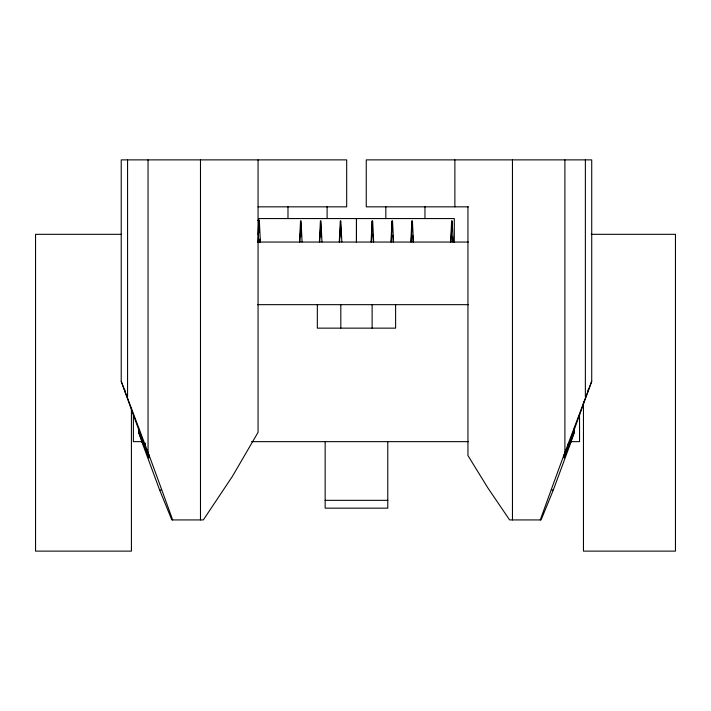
<?xml version="1.0" encoding="UTF-8"?>
<svg xmlns="http://www.w3.org/2000/svg" width="711" height="711" viewBox="0 0 711 711"><rect width="100%" height="100%" fill="white"/><g stroke="black" fill="none" stroke-linecap="round" stroke-linejoin="round"><path stroke-width="1.07" d="M258.084 234.666L258.768 220.294L259.497 232.453M299.518 241.909L300.522 220.899L301.455 236.381M319.399 241.909L320.403 220.899L321.399 237.492M339.28 241.909L340.285 220.899L341.28 237.492M371.089 241.909L372.093 220.899L372.564 228.64M390.97 241.909L391.974 220.899L392.374 227.538M410.851 241.909L411.856 220.899L412.256 227.538M450.614 241.909L451.618 220.899L452.152 229.751M258.004 242.407L259.328 220.294L260.386 242.407M259.133 224.223L259.328 220.899M299.82 241.909L301.082 220.899L302.086 241.909M319.701 241.909L320.963 220.899L321.967 241.909M339.582 241.909L340.845 220.899L341.849 241.909M371.391 241.909L372.653 220.899L373.657 241.909M391.272 241.909L392.534 220.899L393.539 241.909M411.154 241.909L412.416 220.899L413.42 241.909M450.916 241.909L452.178 220.899L453.183 241.909M467.945 206.839L467.945 455.547L487.888 487.942L509.6 519.928L541.098 519.928L553.451 489.63L571.004 442.064L574.337 432.261L574.337 428.004M564.054 454.533L564.054 457.813L591.721 381.3L591.721 159.877L366.254 159.877L366.263 206.839L468.362 206.839M540.271 519.928L551.034 490.235A289.341 8.621 -70.1 0 1 562.33 459.368L591.721 381.3M574.337 432.261L564.054 457.813M259.284 220.508L257.56 220.41L259.284 220.508L259.408 231.608M552.056 490.155L553.451 489.63M258.057 206.839L346.684 206.839L346.684 159.877L121.217 159.877L121.217 381.3L148.883 457.813L148.883 454.533M121.501 234.319L35.55 234.319L35.55 551.123L131.419 551.123L131.419 408.07M591.223 234.319L675.45 234.319L675.45 551.123L583.464 551.123L583.464 401.911M257.853 242.051L468.389 242.051M257.64 304.663L468.558 304.663M251.525 441.647L468.442 441.647M570.853 441.638L579.545 441.638L579.545 414.051M325.158 500.331L387.779 500.331M142.084 441.638L133.392 441.638L133.392 414.051M138.601 428.004L138.601 432.261L141.942 442.064L159.486 489.63L160.882 490.155M159.486 489.63L171.84 519.928L203.337 519.928L232.337 476.477L258.057 432.341L258.057 159.877M172.666 519.928L161.904 490.235A289.341 8.621 70.1 0 0 150.608 459.368L121.217 381.3M148.883 457.813L138.601 432.261M452.552 236.381L452.88 241.909M412.718 235.279L413.118 241.909M392.836 235.279L393.236 241.909M372.893 234.168L373.355 241.909M259.897 239.092L260.093 242.407M259.168 227.538L259.435 231.964M259.897 239.705L260.03 241.909M259.373 220.348L259.479 232.319M588.148 389.681L588.148 391.743M585.366 159.877L585.366 396.969M571.004 439.86L571.004 442.064M567.609 444.233L567.609 447.406M564.898 159.877L564.898 452.409M512.453 159.877L512.453 519.928M454.88 159.877L454.88 206.839M454.311 242.211L454.311 218.561L258.626 218.561L258.626 221.014M424.956 206.608L424.956 218.561M395.609 304.663L395.609 328.144L317.337 328.144L317.337 304.663M387.779 441.655L387.779 508.161L325.158 508.161L325.158 441.655M385.824 206.608L385.824 218.561M372.12 304.663L372.12 328.144M340.818 304.663L340.818 328.144M327.113 206.608L327.113 218.561M287.982 206.608L287.982 218.561M200.484 159.877L200.484 519.928M148.048 159.877L148.048 452.409M145.328 443.175L145.328 447.406M141.942 439.86L141.942 442.064M127.571 159.877L127.571 396.969M124.789 389.681L124.789 391.743M356.478 218.561L356.46 242.478L356.46 218.561"/></g></svg>
